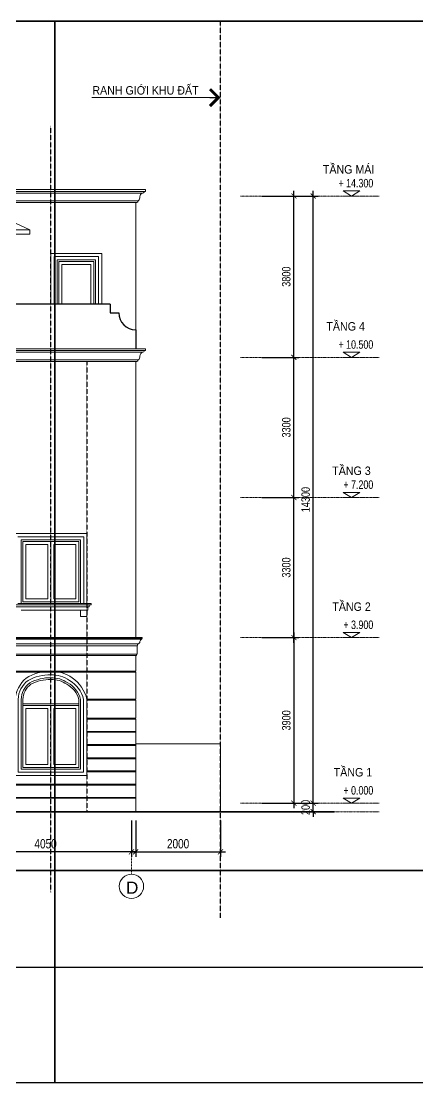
# Model space of a CAD drawing. Header units: millimetres. Extents: x -127141 to 682685, y -1234500 to 49778.
# Drawn here: x 484905 to 494258, y -112500 to -87500 of the extents above; entities that cross this region are included whole.
import ezdxf
from ezdxf.enums import TextEntityAlignment as Align

# ---------------------------------------------------------------- set-up
doc = ezdxf.new("R2010")
doc.units = ezdxf.units.MM
doc.header["$MEASUREMENT"] = 0
for name, pattern in [('CENTER', [3, 1.5, -0.5, 0.5, -0.5]), ('DASHED', [0.75, 0.5, -0.25]), ('HIDDEN', [0.75, 0.5, -0.25])]:
    doc.linetypes.add(name, pattern=pattern)
for name, color, linetype, lineweight in [('-CENTER', 143, 'CENTER', 13), ('-DIM', 9, 'Continuous', 13), ('-DOOR', 137, 'Continuous', 9), ('-HATCH', 8, 'Continuous', 5), ('-KH', 143, 'Continuous', 13), ('-LINE1', 7, 'Continuous', 18), ('-TEXT', 7, 'Continuous', 15), ('-WALL', 4, 'Continuous', 35), ('A-TUONG', 7, 'Continuous', 35), ('A72', 9, 'Continuous', 5)]:
    doc.layers.add(name, color=color, linetype=linetype, lineweight=lineweight)
doc.layers.add('-RANH GIOI LO DAT', color=12, linetype='Continuous')
doc.layers.add('12. NET DIM', color=252, linetype='Continuous')
doc.layers.add('duong dong', color=6, linetype='HIDDEN', plot=False)
doc.layers.add('LUOI GIONG', color=160, linetype='Continuous', plot=False)
doc.styles.add('1', font='arial.ttf')
doc.styles.add('AVANH', font='', dxfattribs={"width": 0.8})
doc.styles.add('X-5M-DH-TUM1$0$AVANTH', font='arial.ttf', dxfattribs={"width": 0.9})
doc.styles.add('X-ALL-SECTION$0$ROMANS', font='arial.ttf')
doc.styles.get('AVANH').set_extended_font_data('.VnAvantH')
doc.dimstyles.new('C_100A3', dxfattribs={"dimscale": 100, "dimtxt": 2.2, "dimasz": 1.2, "dimexe": 1.2, "dimexo": 0, "dimgap": 0.75, "dimtad": 1, "dimdec": 0, "dimzin": 0, "dimdsep": 46, "dimtxsty": 'AVANH', "dimblk": 'ARCHTICK', "dimcen": 0, "dimdle": 1.2, "dimclrd": 256, "dimclre": 256, "dimclrt": 7, "dimadec": 0, "dimazin": 0, "dimtfac": 0.0001, "dimtdec": 0, "dimtix": 1, "dimtmove": 2, "dimatfit": 3, "dimfxl": 1.8, "dimtolj": 1, "dimtzin": 0, "dimarcsym": 0})
doc.dimstyles.new('X-ALL-SECTION$0$ARROWS', dxfattribs={"dimscale": 100, "dimtxt": 2, "dimasz": 1, "dimexe": 2, "dimexo": 5, "dimgap": 1, "dimtad": 1, "dimdec": 0, "dimzin": 0, "dimdsep": 46, "dimtxsty": 'X-ALL-SECTION$0$ROMANS', "dimblk": 'X-ALL-SECTION$0$ARROWS', "dimcen": 0, "dimclrd": 256, "dimclre": 256, "dimclrt": 256, "dimazin": 0, "dimtfac": 0.5, "dimtdec": 0, "dimtofl": 0, "dimtmove": 2, "dimatfit": 3, "dimldrblk": 'X-ALL-SECTION$0$ARROWS', "dimfxl": 1, "dimtolj": 1, "dimtzin": 0, "dimlwd": -1, "dimlwe": -1, "dimarcsym": 0})

# ---------------------------------------------------------------- blocks, each defined once
blk = doc.blocks.new('_ArchTick')
at = {"color": 0, "linetype": 'ByBlock', "const_width": 0.15}
blk.add_lwpolyline([(-0.5, -0.5), (0.5, 0.5)], dxfattribs=at)
blk = doc.blocks.new('*D1637')
at = {"layer": '-DIM', "lineweight": -2, "transparency": 16777216}
for p, q in [((491336, -101896), (491336, -106036)), ((490581, -102016), (491456, -102016)), ((490581, -105916), (491456, -105916))]:
    blk.add_line(p, q, dxfattribs=at)
at = {"layer": 'Defpoints', "color": 0, "transparency": 16777216}
for p in [(490581, -102016), (490581, -105916), (491336, -105916)]:
    blk.add_point(p, dxfattribs=at)
at = {"layer": '-DIM', "lineweight": -2, "transparency": 16777216, "xscale": 119.9999999999999, "yscale": 119.9999999999999, "zscale": 119.9999999999999}
for p, rotation in [((491336, -102016), 90), ((491336, -105916), 270)]:
    blk.add_blockref('_ArchTick', p, dxfattribs=dict(at, rotation=rotation))
at = {"layer": '-DIM', "color": 7, "transparency": 16777216, "insert": (491157, -103966), "char_height": 200, "attachment_point": 5, "rotation": 90, "style": 'AVANH'}
blk.add_mtext('\\A1;3900', dxfattribs=at)
blk = doc.blocks.new('*D1638')
at = {"layer": '-DIM', "lineweight": -2, "transparency": 16777216}
for p, q in [((490581, -98716), (491456, -98716)), ((491336, -102136), (491336, -98596)), ((490581, -102016), (491456, -102016))]:
    blk.add_line(p, q, dxfattribs=at)
at = {"layer": 'Defpoints', "color": 0, "transparency": 16777216}
for p in [(490581, -98716), (491336, -98716), (490581, -102016)]:
    blk.add_point(p, dxfattribs=at)
at = {"layer": '-DIM', "lineweight": -2, "transparency": 16777216, "xscale": 119.9999999999999, "yscale": 119.9999999999999, "zscale": 119.9999999999999}
for p, rotation in [((491336, -98716), 90), ((491336, -102016), 270)]:
    blk.add_blockref('_ArchTick', p, dxfattribs=dict(at, rotation=rotation))
at = {"layer": '-DIM', "color": 7, "transparency": 16777216, "insert": (491157, -100366), "char_height": 200, "attachment_point": 5, "rotation": 90, "style": 'AVANH'}
blk.add_mtext('\\A1;3300', dxfattribs=at)
blk = doc.blocks.new('*D1639')
at = {"layer": '-DIM', "lineweight": -2, "transparency": 16777216}
for p, q in [((490581, -95416), (491456, -95416)), ((491336, -98836), (491336, -95296)), ((490581, -98716), (491456, -98716))]:
    blk.add_line(p, q, dxfattribs=at)
at = {"layer": 'Defpoints', "color": 0, "transparency": 16777216}
for p in [(490581, -95416), (491336, -95416), (490581, -98716)]:
    blk.add_point(p, dxfattribs=at)
at = {"layer": '-DIM', "lineweight": -2, "transparency": 16777216, "xscale": 119.9999999999999, "yscale": 119.9999999999999, "zscale": 119.9999999999999}
for p, rotation in [((491336, -95416), 90), ((491336, -98716), 270)]:
    blk.add_blockref('_ArchTick', p, dxfattribs=dict(at, rotation=rotation))
at = {"layer": '-DIM', "color": 7, "transparency": 16777216, "insert": (491157, -97066), "char_height": 200, "attachment_point": 5, "rotation": 90, "style": 'AVANH'}
blk.add_mtext('\\A1;3300', dxfattribs=at)
blk = doc.blocks.new('*D1640')
at = {"layer": '-DIM', "lineweight": -2, "transparency": 16777216}
for p, q in [((491336, -95536), (491336, -91496)), ((490581, -91616), (491456, -91616)), ((490581, -95416), (491456, -95416))]:
    blk.add_line(p, q, dxfattribs=at)
at = {"layer": 'Defpoints', "color": 0, "transparency": 16777216}
for p in [(490581, -91616), (491336, -91616), (490581, -95416)]:
    blk.add_point(p, dxfattribs=at)
at = {"layer": '-DIM', "lineweight": -2, "transparency": 16777216, "xscale": 119.9999999999999, "yscale": 119.9999999999999, "zscale": 119.9999999999999}
for p, rotation in [((491336, -91616), 90), ((491336, -95416), 270)]:
    blk.add_blockref('_ArchTick', p, dxfattribs=dict(at, rotation=rotation))
at = {"layer": '-DIM', "color": 7, "transparency": 16777216, "insert": (491157, -93516), "char_height": 200, "attachment_point": 5, "rotation": 90, "style": 'AVANH'}
blk.add_mtext('\\A1;3800', dxfattribs=at)
blk = doc.blocks.new('*D1641')
at = {"layer": '-DIM', "lineweight": -2, "transparency": 16777216}
for p, q in [((490581, -105916), (491911, -105916)), ((491791, -105916), (491791, -105796)), ((491791, -106116), (491791, -105916)), ((490581, -106116), (491911, -106116)), ((491791, -106116), (491791, -106236))]:
    blk.add_line(p, q, dxfattribs=at)
at = {"layer": 'Defpoints', "color": 0, "transparency": 16777216}
for p in [(490581, -105916), (491791, -105916), (490581, -106116)]:
    blk.add_point(p, dxfattribs=at)
at = {"layer": '-DIM', "lineweight": -2, "transparency": 16777216, "xscale": 119.9999999999999, "yscale": 119.9999999999999, "zscale": 119.9999999999999}
for p, rotation in [((491791, -105916), 270), ((491791, -106116), 90)]:
    blk.add_blockref('_ArchTick', p, dxfattribs=dict(at, rotation=rotation))
at = {"layer": '-DIM', "color": 7, "transparency": 16777216, "insert": (491613, -106016), "char_height": 200, "attachment_point": 5, "rotation": 90, "style": 'AVANH'}
blk.add_mtext('\\A1;200', dxfattribs=at)
blk = doc.blocks.new('*D1642')
at = {"layer": '-DIM', "lineweight": -2, "transparency": 16777216}
for p, q in [((491791, -106036), (491791, -91496)), ((490581, -91616), (491911, -91616)), ((490581, -105916), (491911, -105916))]:
    blk.add_line(p, q, dxfattribs=at)
at = {"layer": 'Defpoints', "color": 0, "transparency": 16777216}
for p in [(490581, -91616), (491791, -91616), (490581, -105916)]:
    blk.add_point(p, dxfattribs=at)
at = {"layer": '-DIM', "lineweight": -2, "transparency": 16777216, "xscale": 119.9999999999999, "yscale": 119.9999999999999, "zscale": 119.9999999999999}
for p, rotation in [((491791, -91616), 90), ((491791, -105916), 270)]:
    blk.add_blockref('_ArchTick', p, dxfattribs=dict(at, rotation=rotation))
at = {"layer": '-DIM', "color": 7, "transparency": 16777216, "insert": (491613, -98766), "char_height": 200, "attachment_point": 5, "rotation": 90, "style": 'AVANH'}
blk.add_mtext('\\A1;14300', dxfattribs=at)
blk = doc.blocks.new('cot')
at = {"layer": '-KH'}
blk.add_line((116899, -109064), (117274, -109064), dxfattribs=at)
blk.add_lwpolyline([(117286, -108944), (116888, -108944), (117087, -109064)], close=True, dxfattribs=at)
blk.add_solid([(117087, -109064), (117087, -108944), (117286, -108944), (117087, -109064)], dxfattribs=at)
blk = doc.blocks.new('X-ALL-SECTION$0$ARROWS')
blk.add_line((-1, 0), (0, 0))
at = {"const_width": 0.35}
blk.add_lwpolyline([(-1, -1), (0, 0), (-1, 1)], dxfattribs=at)
blk = doc.blocks.new('*D1653')
at = {"layer": '12. NET DIM', "lineweight": -2, "transparency": 16777216}
for p, q in [((483455, -106320), (483455, -107181)), ((487505, -106320), (487505, -107181)), ((487625, -107061), (483335, -107061))]:
    blk.add_line(p, q, dxfattribs=at)
at = {"layer": 'Defpoints', "color": 0, "transparency": 16777216}
for p in [(483455, -106320), (487505, -106320), (483455, -107061)]:
    blk.add_point(p, dxfattribs=at)
at = {"layer": '12. NET DIM', "lineweight": -2, "transparency": 16777216, "xscale": 119.9999999999999, "yscale": 119.9999999999999, "zscale": 119.9999999999999, "rotation": 180}
blk.add_blockref('_ArchTick', (483455, -107061), dxfattribs=at)
at = {"layer": '12. NET DIM', "lineweight": -2, "transparency": 16777216, "xscale": 119.9999999999999, "yscale": 119.9999999999999, "zscale": 119.9999999999999}
blk.add_blockref('_ArchTick', (487505, -107061), dxfattribs=at)
at = {"layer": '12. NET DIM', "color": 7, "transparency": 16777216, "insert": (485480, -106872), "char_height": 220, "attachment_point": 5, "style": 'AVANH'}
blk.add_mtext('\\A1;4050', dxfattribs=at)
blk = doc.blocks.new('*D1656')
at = {"layer": '12. NET DIM', "lineweight": -2, "transparency": 16777216}
for p, q in [((487605, -106320), (487605, -107181)), ((489605, -106320), (489605, -107181)), ((487485, -107061), (489725, -107061))]:
    blk.add_line(p, q, dxfattribs=at)
at = {"layer": 'Defpoints', "color": 0, "transparency": 16777216}
for p in [(487605, -106320), (489605, -106320), (489605, -107061)]:
    blk.add_point(p, dxfattribs=at)
at = {"layer": '12. NET DIM', "lineweight": -2, "transparency": 16777216, "xscale": 119.9999999999999, "yscale": 119.9999999999999, "zscale": 119.9999999999999, "rotation": 180}
blk.add_blockref('_ArchTick', (487605, -107061), dxfattribs=at)
at = {"layer": '12. NET DIM', "lineweight": -2, "transparency": 16777216, "xscale": 119.9999999999999, "yscale": 119.9999999999999, "zscale": 119.9999999999999}
blk.add_blockref('_ArchTick', (489605, -107061), dxfattribs=at)
at = {"layer": '12. NET DIM', "color": 7, "transparency": 16777216, "insert": (488605, -106872), "char_height": 220, "attachment_point": 5, "style": 'AVANH'}
blk.add_mtext('\\A1;2000', dxfattribs=at)
blk = doc.blocks.new('kt1a')
at = {"layer": 'Defpoints', "color": 2}
blk.add_lwpolyline([(0, -22275), (31500, -22275), (31500, 0), (0, 0)], close=True, dxfattribs=at)

msp = doc.modelspace()

# ---------------------------------------------------------------- linework, layer by layer
at = {"layer": '-CENTER', "ltscale": 0.2}
for p, q in [((490078.3, -91616.3), (493349.5, -91616.3)), ((490078.3, -95416.3), (493349.5, -95416.3)), ((490078.3, -98716.3), (493349.5, -98716.3)), ((490078.3, -102016.3), (493349.5, -102016.3)), ((490078.3, -105916.3), (493349.5, -105916.3)), ((490078.3, -106116.3), (493349.5, -106116.3))]:
    msp.add_line(p, q, dxfattribs=at)
at = {"layer": '-CENTER', "ltscale": 0.1}
msp.add_line((487505.2, -106320.3), (487505.2, -107586.8), dxfattribs=at)
at = {"layer": '-DOOR', "lineweight": 9}
for p, q in [((486615.1, -93156.3), (485795.1, -93156.3)), ((485795.1, -93156.3), (485795.1, -94166.3)), ((486545.1, -93226.3), (485865.1, -93226.3)), ((485865.1, -94166.3), (485865.1, -93226.3)), ((486545.1, -94166.3), (486545.1, -93226.3)), ((486615.1, -94166.3), (486615.1, -93156.3)), ((484944.9, -101176.3), (484944.9, -99756.3)), ((484944.9, -99756.3), (485605.1, -99756.3)), ((485014.9, -99826.3), (485535.1, -99826.3)), ((485014.9, -101106.3), (485014.9, -99826.3)), ((485535.1, -99826.3), (485535.1, -101106.3)), ((485605.1, -99756.3), (485605.1, -101176.3)), ((486265.2, -99756.3), (485605.1, -99756.3)), ((486195.2, -99826.3), (485675.1, -99826.3)), ((485675.1, -99826.3), (485675.1, -101106.3)), ((486195.2, -101106.3), (486195.2, -99826.3)), ((486265.2, -101176.3), (486265.2, -99756.3)), ((485605.1, -101176.3), (484944.9, -101176.3)), ((485535.1, -101106.3), (485014.9, -101106.3)), ((486265.2, -101176.3), (485605.1, -101176.3)), ((485675.1, -101106.3), (486195.2, -101106.3)), ((484944.9, -103576.3), (486265.2, -103576.3)), ((484944.9, -103616.3), (486265.2, -103616.3)), ((485605.2, -103616.3), (485605.2, -105076.1))]:
    msp.add_line(p, q, dxfattribs=at)
msp.add_lwpolyline([(486265.4, -105076.1), (484944.9, -105076.1), (484944.9, -103473.5, -0.2327272), (485131.1, -103115.3, -0.1309598), (485605.3, -103001.8, -0.1633646), (485979.2, -103115.3, -0.2049352), (486265.4, -103473.5)], format="xyb", close=True, dxfattribs=at)
for points in [[(485535.2, -105006.1), (485014.9, -105006.1), (485014.9, -103686.3), (485535.2, -103686.3)], [(485675.2, -105006.1), (486195.2, -105006.1), (486195.2, -103686.3), (485675.2, -103686.3)]]:
    msp.add_lwpolyline(points, close=True, dxfattribs=at)
at = {"layer": '-HATCH'}
for p, q in [((487835, -91506.1), (483153.9, -91506.2)), ((483625.6, -91726.2), (487665, -91726.1)), ((485678.8, -93040), (486731.4, -93040)), ((485678.8, -94166.3), (485678.8, -93040)), ((485679.3, -93040.5), (486730.9, -93040.5)), ((485679.3, -94166.3), (485679.3, -93040.5)), ((486730.9, -93040.5), (486730.9, -94166.3)), ((486731.4, -93040), (486731.4, -94166.3)), ((473874.9, -95256.2), (487810.4, -95256.2)), ((487665.4, -95476.2), (474044.9, -95476.2)), ((486381.5, -99640), (484828.6, -99640)), ((486381.5, -101216.3), (486381.5, -99640)), ((484699.9, -101246.3), (486510.2, -101246.3)), ((484729.9, -101291.3), (486480.2, -101291.3)), ((472757.4, -102036.3), (487751.4, -102036.3)), ((472766.4, -102056.3), (487751.4, -102056.3)), ((472859.9, -102166.3), (487651.4, -102166.3)), ((472866.4, -102206.2), (487640.2, -102206.2)), ((482367, -102056.3), (487750, -102056.3)), ((482367.6, -102036.3), (487751.4, -102036.3)), ((472888.2, -102407.3), (487628.5, -102407.3)), ((487605.2, -102810.1), (474105.3, -102809.6)), ((487605.2, -102830.1), (474105.3, -102829.6)), ((486445.3, -103469.1), (487605.2, -103469.1)), ((486448.6, -103489.1), (487605.2, -103489.1)), ((487605.2, -103916.2), (486455.2, -103916.2)), ((487605.2, -103936.2), (486455.2, -103936.2)), ((487576.6, -103916.2), (486665.4, -103916.2)), ((487576.6, -103936.2), (486665.4, -103936.2)), ((487605.2, -104226.5), (486455.3, -104226.5)), ((487605.2, -104246.5), (486455.3, -104246.5)), ((487605.2, -104536.9), (486455.3, -104536.9)), ((487605.2, -104556.9), (486455.3, -104556.9)), ((487605.2, -104847.2), (486455.3, -104847.2)), ((487605.2, -104867.2), (486455.3, -104867.2)), ((487605.2, -105157.5), (486455.4, -105157.5)), ((487605.2, -105177.5), (486455.4, -105177.5)), ((487605.2, -105467.9), (474105.3, -105467.9)), ((487605.2, -105487.9), (474105.3, -105487.9)), ((487605.2, -105778.2), (474105.3, -105778.2)), ((487605.2, -105798.2), (474105.3, -105798.2))]:
    msp.add_line(p, q, dxfattribs=at)
for points in [[(487774.2, -91546.1), (483239.6, -91546.2)], [(473935.8, -95296.2), (487774.4, -95296.2)]]:
    msp.add_lwpolyline(points, dxfattribs=at)
at = {"layer": '-KH'}
msp.add_circle((487505.2, -107873.1), 286.3, dxfattribs=at)
at = {"layer": '-LINE1', "lineweight": 20}
for p, q in [((482405.3, -91157.1), (485105.3, -92416.2)), ((483068.1, -91466.2), (487835, -91466.1)), ((487835, -91466.1), (487835, -91506.1)), ((487835, -91506.1), (487810, -91506.1)), ((483711.4, -91766.2), (487635, -91766.1)), ((487605.3, -95216.2), (487605.3, -91766.2)), ((485105.3, -92416.2), (485105.3, -92516.2)), ((485605.1, -92966.3), (486805.1, -92966.3)), ((485605.1, -94166.3), (485605.1, -92966.3)), ((486805.1, -92966.3), (486805.1, -94166.3)), ((485755.1, -93116.3), (486655.1, -93116.3)), ((485755.1, -93116.3), (485755.1, -94166.3)), ((486655.1, -94166.3), (486655.1, -93116.3)), ((487835.4, -95216.2), (473874.9, -95216.2)), ((487835.4, -95216.2), (487835.4, -95256.2)), ((487835.4, -95256.2), (487810.4, -95256.2)), ((487635.4, -95516.2), (474074.9, -95516.2)), ((487605.2, -102016.3), (487605.2, -95516.2)), ((486455.2, -99566.3), (484754.9, -99566.3)), ((486305.2, -99716.3), (484904.9, -99716.3)), ((484904.9, -99716.3), (484904.9, -101216.3)), ((486305.2, -101216.3), (486305.2, -99716.3)), ((486455.2, -101216.3), (486455.2, -99566.3)), ((484904.9, -101216.3), (484828.6, -101216.3)), ((486305.2, -101216.3), (484904.9, -101216.3)), ((486381.5, -101216.3), (486305.2, -101216.3)), ((486455.2, -101216.3), (486381.5, -101216.3)), ((486555.2, -101216.3), (486455.2, -101216.3)), ((486510.2, -101291.3), (486510.2, -101246.3)), ((486510.2, -101246.3), (486555.2, -101246.3)), ((486555.2, -101246.3), (486555.2, -101216.3)), ((484904.9, -101371.3), (486305.2, -101371.3)), ((486305.2, -101371.3), (486455.2, -101371.3)), ((486305.3, -101515.7), (486305.2, -101371.3)), ((486455.2, -101371.3), (486480.2, -101371.3)), ((486455.2, -101371.3), (486455.2, -101372.1)), ((486455.2, -101372.1), (486455.2, -101515.7)), ((486480.2, -101371.3), (486480.2, -101291.3)), ((486480.2, -101291.3), (486510.2, -101291.3)), ((486305.3, -101515.7), (486455.2, -101515.7)), ((487605.2, -102436.2), (487605.2, -102810.1)), ((487585.2, -102830.1), (487585.2, -102810.1)), ((487605.2, -102830.1), (487605.2, -103469.1)), ((487585.2, -103489.1), (487585.2, -103469.1)), ((487605.2, -103489.1), (487605.2, -103916.2)), ((487605.2, -103916.2), (487585.2, -103916.2)), ((487585.2, -103916.2), (487585.2, -103936.2)), ((487585.2, -103936.2), (487605.2, -103936.2)), ((487605.2, -103936.2), (487605.2, -106116.3)), ((487585.2, -104226.5), (487585.2, -104246.5)), ((487585.2, -104536.9), (487585.2, -104556.9)), ((487585.2, -104847.2), (487585.2, -104867.2)), ((487585.2, -105157.5), (487585.2, -105177.5)), ((487585.2, -105467.9), (487585.2, -105487.9)), ((487585.2, -105778.2), (487585.2, -105798.2)), ((487605.2, -106116.3), (471533.9, -106116.3))]:
    msp.add_line(p, q, dxfattribs=at)
msp.add_lwpolyline([(485105.3, -92416.2), (476605.3, -92416.2), (476605.3, -92516.2), (485105.3, -92516.2)], dxfattribs=at)
for points in [[(472958.2, -102016.3), (487760.4, -102016.3), (487760.4, -102036), (487751.4, -102036), (487751.4, -102056, 0.3522811), (487706.4, -102110.2, -0.4254581), (487651.4, -102166), (487651.4, -102205.9), (487640.2, -102205.9), (487640.2, -102398.5, -0.4123353), (487632.4, -102406.1, 0.4067079), (487625.2, -102413.5), (487625.2, -102436.2), (472892.7, -102436.2)], [(486455.4, -105266.1), (484754.9, -105266.1), (484754.9, -103471.6, -0.1764704), (485020.6, -102971, -0.1516222), (485605.3, -102811.7, -0.1486889), (486108.9, -102960.8, -0.1824388), (486455.4, -103471.6), (486455.4, -105266.1)]]:
    msp.add_lwpolyline(points, format="xyb", dxfattribs=at)
for points in [[(486375.4, -105186.1), (484834.9, -105186.1), (484834.9, -103472.4, -0.2339837), (485067.1, -103025.8, -0.1340622), (485605.3, -102891.7, -0.1623159), (486043.2, -103025.8, -0.2116096), (486375.4, -103472.4)], [(486305.4, -105116.1), (484904.9, -105116.1), (484904.9, -103473.1, -0.2332387), (485107.9, -103082.8, -0.1321831), (485605.3, -102961.8, -0.1629434), (486002.5, -103082.8, -0.2076872), (486305.4, -103473.1)]]:
    msp.add_lwpolyline(points, format="xyb", close=True, dxfattribs=at)
msp.add_lwpolyline([(489605.2, -104516), (487605.2, -104516), (487605.2, -106116.3), (489605.2, -106116.3)], close=True, dxfattribs=at)
for centre, radius, start, end in [((487622.8, -91725.7), 42.3, 286.88224, 359.37796), ((487602.8, -91643.9), 103.2, 307.114, 4.14), ((487788.4, -91628), 83.1, 99.85448, 185.77524), ((487770.9, -91507.2), 39.1, 274.75407, 1.47609), ((487623.1, -95475.7), 42.3, 286.81798, 359.37796), ((487603.1, -95393.9), 103.2, 307.114, 4.14), ((487788.8, -95378.1), 83.1, 99.85448, 185.77524), ((487771.3, -95257.2), 39.1, 274.75407, 1.47609)]:
    msp.add_arc(centre, radius, start, end, dxfattribs=at)
at = {"layer": '-RANH GIOI LO DAT', "linetype": 'DASHED', "ltscale": 10}
msp.add_line((489605.2, -108619.4), (489605.2, -87507.4), dxfattribs=at)
at = {"layer": '-WALL'}
msp.add_line((492285.4, -106116.3), (468922.6, -106116.3), dxfattribs=at)
for p, q in [((487005.3, -94166.3), (484355.3, -94166.3)), ((487005.3, -94166.3), (487005.3, -94366.3)), ((487005.3, -94366.3), (487205.3, -94366.3)), ((487605.3, -94766.2), (487605.3, -95216.2))]:
    msp.add_line(p, q)
msp.add_arc((487605.3, -94366.3), 400, 180, 270)
at = {"layer": 'A-TUONG'}
msp.add_lwpolyline([(435697.5, -107500), (597851, -107500)], dxfattribs=at)
at = {"layer": 'Defpoints'}
msp.add_lwpolyline([(467197.5, -109775), (498697.5, -109775), (498697.5, -87500), (467197.5, -87500)], close=True, dxfattribs=at)
at = {"layer": 'duong dong', "ltscale": 10}
for p, q in [((485605.1, -108012.1), (485605.1, -89963.4)), ((486455.1, -95516.3), (486455.5, -106116.3))]:
    msp.add_line(p, q, dxfattribs=at)
at = {"layer": 'LUOI GIONG'}
for points in [[(435697.5, -87500), (485697.5, -87500), (485697.5, -112500), (435697.5, -112500)], [(485697.5, -87500), (535697.5, -87500), (535697.5, -112500), (485697.5, -112500)]]:
    msp.add_lwpolyline(points, close=True, dxfattribs=at)

# ---------------------------------------------------------------- block references
at = {"layer": '-CENTER', "xscale": -1}
for p in [(609781.8, 17447.3), (609781.8, 13647.3), (609781.8, 10347.3), (609781.8, 7047.3), (609781.8, 3147.3)]:
    msp.add_blockref('cot', p, dxfattribs=at)
at = {"layer": '-LINE1'}
msp.add_blockref('kt1a', (467197.5, -87500), dxfattribs=at)

# ---------------------------------------------------------------- texts
at = {"layer": '-TEXT', "color": 2, "style": 'X-5M-DH-TUM1$0$AVANTH', "width": 0.9}
for s, p in [('RANH GIỚI KHU ĐẤT', (486583.1, -89227.9)), ('TẦNG MÁI', (492019.9, -91089.7)), ('TẦNG 4', (492102.2, -94786.8)), ('TẦNG 3', (492240.1, -98186.8)), ('TẦNG 2', (492241.9, -101386.8)), ('TẦNG 1', (492274.8, -105286.8))]:
    msp.add_text(s, height=200, dxfattribs=at).set_placement(p)
at = {"layer": '-TEXT', "style": '1', "width": 0.75}
for s, p in [('+ 14.300', (492387.2, -91413.5)), ('+ 10.500', (492387.2, -95213.5)), ('+ 7.200', (492503.8, -98513.5)), ('+ 3.900', (492503.8, -101813.5)), ('+ 0.000', (492503.8, -105713.5))]:
    msp.add_text(s, height=200, dxfattribs=at).set_placement(p)
at = {"layer": '-TEXT', "color": 2, "style": '1'}
msp.add_text('D', height=286.3, dxfattribs=at).set_placement((487523.3, -107904.5), align=Align.MIDDLE_CENTER)

# ---------------------------------------------------------------- dimensions: what is measured, and where the dimension line sits
at = {"layer": '-DIM'}
for base, p1, p2, picture, middle in [((491335.8, -91616.3), (490581.5, -95416.3), (490581.5, -91616.3), '*D1640', (491157.4, -93516.3)), ((491791.1, -91616.3), (490581.5, -105916.3), (490581.5, -91616.3), '*D1642', (491612.7, -98766.3)), ((491335.8, -95416.3), (490581.5, -98716.3), (490581.5, -95416.3), '*D1639', (491157.4, -97066.3)), ((491335.8, -98716.3), (490581.5, -102016.3), (490581.5, -98716.3), '*D1638', (491157.4, -100366.3)), ((491335.8, -105916.3), (490581.5, -102016.3), (490581.5, -105916.3), '*D1637', (491157.4, -103966.3)), ((491791.1, -105916.3), (490581.5, -106116.3), (490581.5, -105916.3), '*D1641', (491612.7, -106016.3))]:
    dim = msp.add_linear_dim(base=base, p1=p1, p2=p2, angle=90, dimstyle='C_100A3', override={"dimtxt": 2}, dxfattribs=at)
    dim.commit()
    dim.dimension.update_dxf_attribs({"geometry": picture, "text_midpoint": middle})
at = {"layer": '12. NET DIM'}
for base, p1, p2, picture, middle in [((483455.2, -107060.6), (487505.2, -106319.6), (483455.2, -106319.6), '*D1653', (485480.2, -106871.9)), ((489605.2, -107060.6), (487605.2, -106319.6), (489605.2, -106319.6), '*D1656', (488605.2, -106871.9))]:
    dim = msp.add_linear_dim(base=base, p1=p1, p2=p2, dimstyle='C_100A3', dxfattribs=at)
    dim.commit()
    dim.dimension.update_dxf_attribs({"geometry": picture, "text_midpoint": middle})

# ---------------------------------------------------------------- leaders
at = {"layer": 'A72'}
msp.add_leader([(489556.2, -89297.9), (486566.9, -89297.9)], dimstyle='X-ALL-SECTION$0$ARROWS', override={"dimasz": 2, "dimtad": 0}, dxfattribs=at)

doc.saveas('drawing.dxf')
